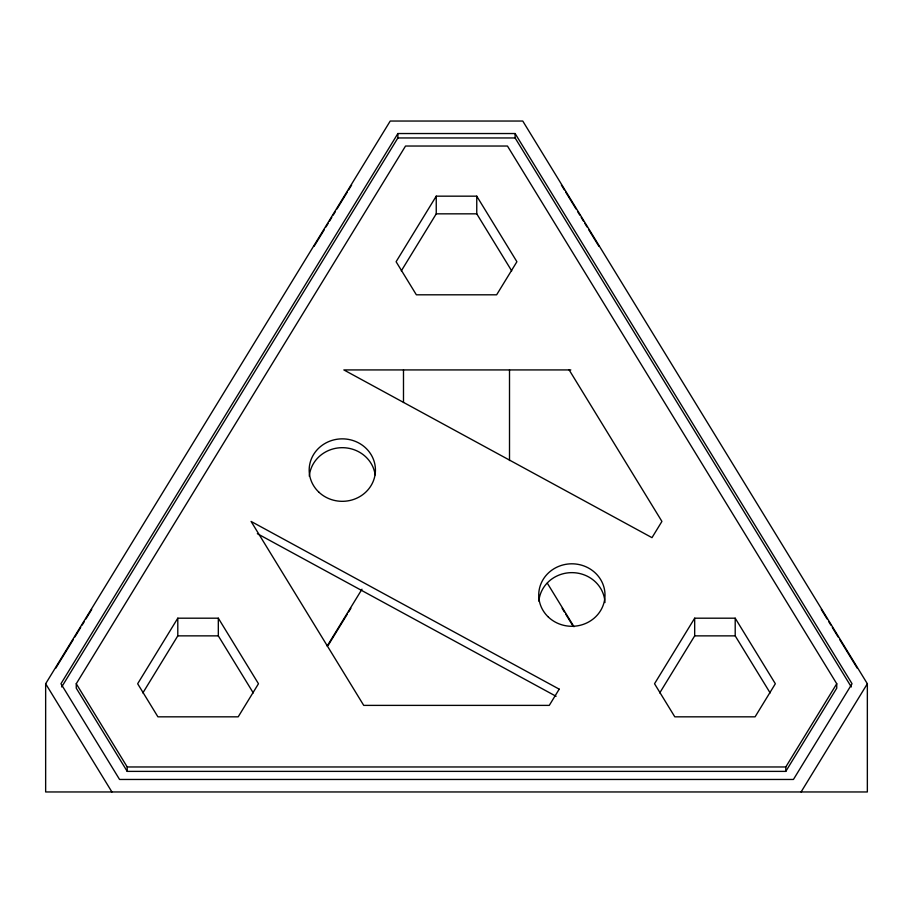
<?xml version="1.0" encoding="UTF-8"?>
<svg xmlns="http://www.w3.org/2000/svg" width="913" height="913" viewBox="0 0 913 913"><rect width="100%" height="100%" fill="white"/><g stroke="black" fill="none" stroke-linecap="round" stroke-linejoin="round"><path stroke-width="1.37" d="M142.862 692.921L177.795 635.859L177.795 618.192L218.321 618.192L258.47 683.746L238.202 716.831L157.915 716.831L137.658 683.746L177.795 618.192M253.266 692.921L218.321 635.87L218.321 618.192M45.65 683.746L390.228 121.041L522.761 121.041L867.35 683.746L867.35 791.959L45.65 791.959L45.65 683.746L111.911 791.959M55.693 668.282L73.337 639.465M74.809 637.069L80.686 627.471M82.159 625.063L84.361 621.468M85.833 619.06L91.711 609.462M314.129 246.259L324.423 229.448M325.895 227.052L328.098 223.445M329.57 221.049L331.773 217.442M333.245 215.046L335.448 211.439M336.92 209.043L347.214 192.232M348.686 189.836L351.619 185.031M397.885 133.538L60.954 683.746L119.569 779.462L793.431 779.462L852.046 683.746L515.115 133.538L397.885 133.538L397.885 137.954L61.696 686.953M76.258 683.746L405.532 146.034L507.457 146.034L836.742 683.746L836.742 688.162L785.785 771.382L127.215 771.382L76.258 688.162L76.258 683.746L127.215 766.966L127.215 771.382M436.243 196.169L396.094 261.723L416.362 294.808L496.638 294.808L516.906 261.723L476.757 196.169L436.243 196.169L436.243 213.836L401.298 270.887M327.151 646.084L361.982 589.205M328.098 645.468L347.214 614.255M348.686 611.858L350.889 608.252M694.679 618.192L654.53 683.746L674.798 716.831L755.085 716.831L775.342 683.746L735.205 618.192L694.679 618.192L694.679 635.87L659.734 692.921M785.785 771.382L785.785 766.966L836.742 683.746M801.089 791.959L867.35 683.746M397.885 137.954L515.115 137.954L851.304 686.953M436.243 213.836L476.757 213.836L511.702 270.887M570.83 369.925L343.847 369.925L651.985 537.654L661.925 521.426L569.153 369.925M177.795 635.859L218.321 635.87M694.679 635.87L735.205 635.87L770.138 692.921M127.215 766.966L785.785 766.966M257.34 533.671L556.074 696.288M561.381 185.031L564.314 189.836M565.786 192.232L576.08 209.043M577.552 211.439L579.755 215.046M581.227 217.442L583.43 221.049M584.902 223.445L587.105 227.052M588.577 229.448L598.871 246.259M821.289 609.462L827.167 619.06M828.639 621.468L830.841 625.063M832.314 627.471L838.191 637.069M839.663 639.465L857.307 668.282M547.309 583.156L573.992 626.717M562.111 608.252L564.314 611.858M565.786 614.255L573.136 626.261M735.205 618.192L735.205 635.87M515.115 133.538L515.115 137.954M509.511 369.925L509.511 460.54M476.757 196.169L476.757 213.836M403.489 369.925L403.489 402.496M538.853 601.165A33.13 31.236 0 0 1 572.588 572.645A33.13 31.236 0 0 1 604.965 602.523M309.302 476.209A33.13 31.236 0 0 1 341.576 447.69A33.13 31.236 0 0 1 375.163 474.851M559.213 689.155L549.272 705.384L363.728 705.384L251.075 521.426L559.213 689.155M548.428 617.131A33.13 31.236 0 0 0 603.87 603.128A33.13 31.236 0 0 0 563.287 564.873A33.13 31.236 0 0 0 548.428 617.131M318.877 492.175A33.13 31.236 0 0 0 374.307 478.172A33.13 31.236 0 0 0 333.736 439.918A33.13 31.236 0 0 0 318.877 492.175"/></g></svg>
